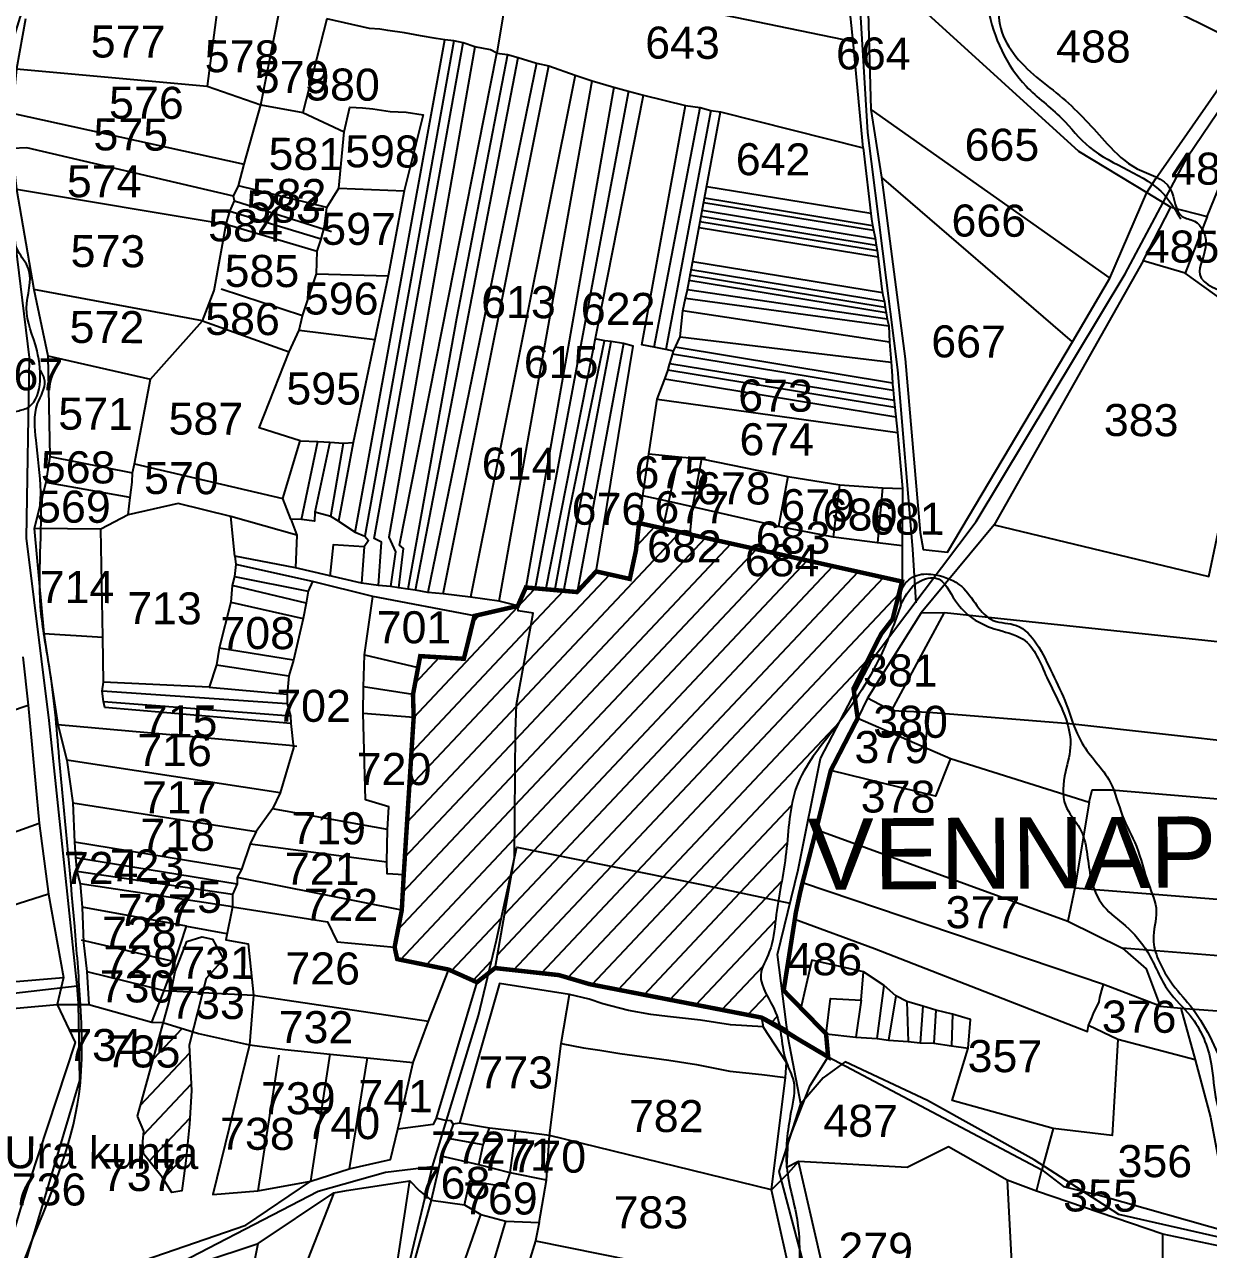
# Model space of a CAD drawing. Header units: inches. Extents: x 177544 to 239871, y 1610424 to 1630335.
# Drawn here: x 185472 to 186137, y 1621564 to 1622252 of the extents above; entities that cross this region are included whole.
import ezdxf
from ezdxf.enums import TextEntityAlignment as Align

# ---------------------------------------------------------------- set-up
doc = ezdxf.new("R2010")
doc.units = ezdxf.units.IN
doc.header["$MEASUREMENT"] = 0
for name, color, linetype in [('PLOT', 7, 'Continuous'), ('PLOT NO', 7, 'Continuous'), ('ROAD', 1, 'Continuous'), ('STREAM', 4, 'Continuous')]:
    doc.layers.add(name, color=color, linetype=linetype)
doc.styles.get("Standard").update_dxf_attribs({"font": 'arial.ttf'})
pattern_1 = [(46.70213, (182315.279, 1621907.716), (-9.143872, 8.616108), [])]

msp = doc.modelspace()

# ---------------------------------------------------------------- hatches: boundary and pattern name
at = {"layer": 'PLOT'}
h = msp.add_hatch(dxfattribs=at)
h.set_pattern_fill('ANSI31', color=30, scale=100.509967, angle=1.70213)
h.set_pattern_definition(pattern_1)
edge = h.paths.add_edge_path()
edge.add_line((185852.38, 1621768.66), (185895.59, 1621759.53))
edge.add_spline(control_points=[(185895.59, 1621759.53), (185897.08, 1621768.53), (185901.28, 1621789.7), (185901.82, 1621825.84), (185920.13, 1621847.04), (185929.07, 1621858.8), (185929.9, 1621859.9)], knot_values=[14.844648, 14.844648, 14.844648, 14.844648, 20.313906, 27.738828, 35.587986, 36.399059, 36.399059, 36.399059, 36.399059], degree=3, periodic=0)
edge.add_line((185929.9, 1621859.9), (185938.21, 1621875.79))
edge.add_line((185938.21, 1621875.79), (185937.8, 1621878.73))
edge.add_line((185937.8, 1621878.73), (185945.14, 1621894.13))
edge.add_line((185945.14, 1621894.13), (185953.29, 1621909.29))
edge.add_line((185953.29, 1621909.29), (185959.77, 1621917.68))
edge.add_line((185959.77, 1621917.68), (185965.06, 1621938.8))
edge.add_line((185965.06, 1621938.8), (185817.32, 1621971.62))
edge.add_line((185817.32, 1621971.62), (185815.56, 1621956.22))
edge.add_line((185815.56, 1621956.22), (185812.11, 1621940.26))
edge.add_line((185812.11, 1621940.26), (185793.21, 1621944.47))
edge.add_line((185793.21, 1621944.47), (185782.47, 1621932.9))
edge.add_line((185782.47, 1621932.9), (185775.11, 1621933.53))
edge.add_line((185775.11, 1621933.53), (185769.83, 1621933.38))
edge.add_line((185769.83, 1621933.38), (185764.86, 1621934.08))
edge.add_line((185764.86, 1621934.08), (185758.7, 1621934.41))
edge.add_line((185758.7, 1621934.41), (185753.72, 1621935.46))
edge.add_line((185753.72, 1621935.46), (185749.16, 1621925.08))
edge.add_line((185749.16, 1621925.08), (185749.4, 1621922.3))
edge.add_line((185749.4, 1621922.3), (185757.83, 1621921.07))
edge.add_line((185757.83, 1621921.07), (185748.5, 1621869.76))
edge.add_line((185748.5, 1621869.76), (185747.96, 1621854.62))
edge.add_line((185747.96, 1621854.62), (185747.27, 1621783.71))
edge.add_line((185747.27, 1621783.71), (185746.77, 1621780.88))
edge.add_line((185746.77, 1621780.88), (185748.68, 1621789.52))
edge.add_line((185748.68, 1621789.52), (185852.38, 1621768.66))
h.paths.add_polyline_path([(185883.65, 1621942.56), (185912.19, 1621943.41), (185911.74, 1621958.8), (185883.19, 1621957.95)], flags=24)
h = msp.add_hatch(dxfattribs=at)
h.set_pattern_fill('ANSI31', color=30, scale=100.509967, angle=1.70213)
h.set_pattern_definition(pattern_1)
h.paths.add_polyline_path([(185746.77, 1621780.88), (185747.27, 1621783.71), (185747.96, 1621854.62), (185748.5, 1621869.76), (185757.83, 1621921.07), (185749.4, 1621922.3), (185749.16, 1621925.08), (185724.84, 1621919.5), (185718.88, 1621895.42), (185694.36, 1621896.91), (185693.16, 1621890.49), (185690.3, 1621875.33), (185690.68, 1621862.56), (185685.1, 1621774.13), (185684, 1621754.26), (185679.97, 1621733.45), (185681.44, 1621726.74), (185710.35, 1621720.84), (185726.23, 1621713.72), (185732.78, 1621718.86), (185737.16, 1621737.31)])
h = msp.add_hatch(dxfattribs=at)
h.set_pattern_fill('ANSI31', color=30, scale=100.509967, angle=1.70213)
h.set_pattern_definition(pattern_1)
edge = h.paths.add_edge_path()
edge.add_spline(control_points=[(185896.28, 1621689.1), (185895.77, 1621691.7), (185893.12, 1621701.66), (185881.63, 1621715.03), (185892.48, 1621732.25), (185893.56, 1621746.56), (185895.03, 1621756.17), (185895.59, 1621759.53)], knot_values=[36.399059, 36.399059, 36.399059, 36.399059, 37.975036, 42.469141, 45.204194, 48.99003, 51.036423, 51.036423, 51.036423, 51.036423], degree=3, periodic=0)
edge.add_line((185895.59, 1621759.53), (185852.38, 1621768.66))
edge.add_line((185852.38, 1621768.66), (185748.68, 1621789.52))
edge.add_line((185748.68, 1621789.52), (185746.77, 1621780.88))
edge.add_line((185746.77, 1621780.88), (185736.4, 1621721.7))
edge.add_line((185736.4, 1621721.7), (185772.3, 1621717.74))
edge.add_line((185772.3, 1621717.74), (185789.5, 1621712.66))
edge.add_line((185789.5, 1621712.66), (185886.16, 1621693.88))
edge.add_line((185886.16, 1621693.88), (185896.26, 1621689.21))
at = {"layer": 'STREAM'}
h = msp.add_hatch(dxfattribs=at)
h.set_pattern_fill('ANSI31', color=256, scale=100.509967, angle=1.70213)
h.set_pattern_definition(pattern_1)
h.paths.add_polyline_path([(185538.42, 1621624.37), (185538.88, 1621617.35), (185549.4, 1621604.2), (185554.72, 1621595.59), (185560.5, 1621596.5), (185562.72, 1621613.36), (185564.7, 1621634.04), (185565.87, 1621652.97), (185564.49, 1621678.42), (185566.44, 1621686.05), (185550.12, 1621691.06), (185535.5, 1621638.47), (185539.12, 1621630.07)])
h.paths.add_polyline_path([(185522.44, 1621597.26), (185550.99, 1621598.11), (185550.53, 1621613.51), (185521.98, 1621612.66)], flags=9)
h.paths.add_polyline_path([(185524.62, 1621666.69), (185553.17, 1621667.54), (185552.71, 1621682.94), (185524.16, 1621682.09)], flags=9)

# ---------------------------------------------------------------- linework, layer by layer
at = {"layer": 'PLOT'}
for points in [[(185943.25, 1622182.47), (185937.7, 1622242.08), (185936.24, 1622254.69), (185930.1, 1622309.97), (185926.41, 1622337.89), (185900.75, 1622340.12), (185927.47, 1622544.13), (185922.92, 1622555.89), (185929.55, 1622598.81), (185937.99, 1622637.87), (185946.65, 1622678.66), (185956.3, 1622723.03), (185905.86, 1622740.54), (185891.16, 1622743.41), (185822.98, 1622761.94), (185830.53, 1622800.26), (185843.24, 1622841.29), (185852.99, 1622935.66), (185859.06, 1622986.77), (185869.61, 1623054.3), (185889.17, 1623124.93), (185905.67, 1623187.1)], [(185945.45, 1622279.28), (185947.57, 1622203.98), (185953.48, 1622165.9), (185966.74, 1622063.97), (185975.23, 1621966.41), (185976.88, 1621956.78), (185990.61, 1621955.28), (186060.79, 1622073.35), (186081.78, 1622109.15), (186102.61, 1622157.33), (186107.75, 1622165.17), (186159.12, 1622239.16), (186197.43, 1622328.09), (186254.34, 1622509.63), (186324.26, 1622750.44), (186333.17, 1622769.2), (186342.71, 1622792.36), (186353.05, 1622816.08), (186380.73, 1622881.83), (186413.18, 1622950.44), (186516.88, 1623013.26), (186581.71, 1623072.95), (186635.59, 1623129.89)], [(185977.36, 1622259.58), (186064.16, 1622180.6), (186102.61, 1622157.33), (186116.01, 1622149.01), (186136.6, 1622143.85), (186174.1, 1622236.09), (186199.85, 1622303.9), (186221.52, 1622367.72), (186257.74, 1622465.74), (186285.67, 1622572.8), (186312.18, 1622668.05), (186357.3, 1622787.6), (186394.33, 1622880.49), (186419.23, 1622942.39)], [(186001.88, 1622317.24), (186159.12, 1622239.16)], [(185574.8, 1622311.67), (185745.03, 1622281.98), (185937.7, 1622242.08)], [(185745.03, 1622281.98), (185737.47, 1622235.6), (185733.8, 1622237.41), (185725.02, 1622239.06), (185718.42, 1622241.32), (185713.18, 1622242.5), (185708.23, 1622243.02), (185703.41, 1622243.81), (185694.43, 1622245.27), (185685.45, 1622247), (185676.21, 1622248.33), (185671.65, 1622248.99), (185665.9, 1622249.49), (185641.87, 1622254.9)], [(185530.24, 1621976.18), (185531.31, 1621986.02), (185532.55, 1621994.7), (185532.73, 1621999.86), (185533.91, 1622004.88), (185542.81, 1622052.55), (185572.11, 1622085.16), (185578.58, 1622102.3), (185585.31, 1622139.5), (185587.42, 1622146.71), (185590.07, 1622152.6), (185589.49, 1622155.25), (185592.32, 1622160.98), (185595.44, 1622173.2), (185604.8, 1622206.48), (185615.75, 1622261.45)], [(185581.08, 1622265.89), (185574.67, 1622217.04)], [(185472.66, 1622254.76), (185467.61, 1622226.68), (185465.03, 1622201.84), (185464.95, 1622182.07), (185467.45, 1622159.12), (185477.27, 1622102.91), (185485.21, 1622065.5), (185486.24, 1622008.94), (185484.01, 1621994.42), (185477.39, 1621968.63)], [(185641.87, 1622254.9), (185628.49, 1622202.19)], [(185657.79, 1621966.61), (185708.23, 1622243.02)], [(185713.18, 1622242.5), (185663.21, 1621964.36)], [(185670.87, 1621936.53), (185672.55, 1621960.99), (185668.52, 1621963.02), (185718.42, 1622241.32)], [(185725.02, 1622239.06), (185676.74, 1621963.77), (185680.44, 1621955.41), (185677.6, 1621936.09)], [(185682.4, 1621935.2), (185684.88, 1621957.39), (185684.88, 1621957.39), (185682.72, 1621959.24), (185737.47, 1622235.6)], [(185743.42, 1622234.83), (185714.77, 1622086.63), (185687.39, 1621934.57)], [(185691.64, 1621933.91), (185749.33, 1622233.08)], [(185737.47, 1622235.6), (185743.42, 1622234.83), (185749.33, 1622233.08), (185759.72, 1622230.04), (185766.57, 1622228.46), (185781.38, 1622223.3), (185790.89, 1622220.05), (185803.05, 1622216.4), (185811.41, 1622214.22), (185819.76, 1622211.96), (185843.38, 1622206.22), (185851.62, 1622204.96), (185857.7, 1622203.3), (185863.16, 1622202.54), (185943.25, 1622182.47), (185947.88, 1622142.24), (185948.4, 1622138.9), (185949.18, 1622135.31), (185950.04, 1622131.8), (185950.58, 1622127.7), (185951.18, 1622124.78), (185951.51, 1622121.85), (185953.76, 1622103.05), (185954.37, 1622099.63), (185955.15, 1622095.87), (185955.67, 1622092.69), (185956.17, 1622089.68), (185956.7, 1622086.09), (185957.57, 1622082.5), (185958.01, 1622073.31), (185959.02, 1622062), (185959.5, 1622054.37), (185959.64, 1622049.67), (185960.15, 1622046.41), (185960.45, 1622042.01), (185960.95, 1622036.63), (185962.55, 1622022.54), (185965.33, 1621991.03), (185965.2, 1621958.9), (185965.06, 1621938.8), (185959.77, 1621917.68), (185953.29, 1621909.29), (185945.14, 1621894.13), (185937.8, 1621878.73), (185940.16, 1621862.02), (185992.33, 1621839.39), (186070.15, 1621814.92), (186071.83, 1621821.83), (186082.85, 1621821.88), (186354.55, 1621798.69)], [(185467.61, 1622226.68), (185574.67, 1622217.04), (185604.8, 1622206.48), (185628.49, 1622202.19), (185651.59, 1622191.41), (185654.85, 1622205.29), (185661.95, 1622204.77), (185667.69, 1622204.32), (185677.43, 1622202.73), (185686.5, 1622202.48), (185696.03, 1622200.89), (185685.27, 1622158.21), (185676.43, 1622110.49), (185668.91, 1622074.82), (185656.73, 1622016.81), (185648.39, 1621972.72), (185657.79, 1621966.61), (185663.21, 1621964.36), (185665.38, 1621961.81), (185662.87, 1621958.28), (185661.41, 1621937.86)], [(185759.72, 1622230.04), (185698.62, 1621932.62)], [(185707.19, 1621931.89), (185766.57, 1622228.46)], [(185781.38, 1622223.3), (185722.7, 1621930.05)], [(185738.72, 1621927.73), (185790.89, 1622220.05)], [(185803.05, 1622216.4), (185753.72, 1621935.46), (185749.16, 1621925.08)], [(185811.41, 1622214.22), (185758.7, 1621934.41)], [(185764.86, 1621934.08), (185819.76, 1622211.96)], [(185836.64, 1622068.28), (185832.4, 1622069.21), (185825.82, 1622070.51), (185818.82, 1622071.8), (185843.38, 1622206.22)], [(185825.82, 1622070.51), (185851.62, 1622204.96)], [(185465.03, 1622201.84), (185595.44, 1622173.2)], [(185753.72, 1621935.46), (185758.7, 1621934.41), (185764.86, 1621934.08), (185769.83, 1621933.38), (185775.11, 1621933.53), (185782.47, 1621932.9), (185793.21, 1621944.47), (185812.11, 1621940.26), (185815.56, 1621956.22), (185817.32, 1621971.62), (185819.42, 1621987.03), (185822.83, 1622010.57), (185827.55, 1622041.24), (185831.98, 1622052.96), (185833.39, 1622057.1), (185834.48, 1622060.71), (185835.72, 1622064.84), (185836.64, 1622068.28), (185840.5, 1622076.24), (185841.96, 1622090.86), (185843.45, 1622097.89), (185844.5, 1622102.7), (185863.16, 1622202.54)], [(185857.7, 1622203.3), (185832.4, 1622069.21)], [(185947.57, 1622203.98), (186081.78, 1622109.15)], [(185533.91, 1622004.88), (185617.13, 1621985.38), (185626.88, 1622017.79), (185603.9, 1622025.13), (185620.71, 1622067.78), (185626.37, 1622079.99), (185628.14, 1622088.07), (185636.14, 1622111.72), (185636.5, 1622124.38), (185638.67, 1622131.01), (185640.56, 1622138.16), (185641.81, 1622148.97), (185648.59, 1622159.67), (185651.59, 1622191.41)], [(185589.49, 1622155.25), (185473.37, 1622182.48), (185464.95, 1622182.07)], [(186060.79, 1622073.35), (185953.48, 1622165.9)], [(185467.45, 1622159.12), (185585.31, 1622139.5)], [(185641.81, 1622148.97), (185592.32, 1622160.98)], [(185648.59, 1622159.67), (185685.27, 1622158.21)], [(185947.52, 1622145.43), (185855.32, 1622160.58)], [(185590.07, 1622152.6), (185644.58, 1622135.39)], [(185949.05, 1622135.91), (185853.64, 1622151.59)], [(185948.47, 1622138.61), (185854.11, 1622154.11)], [(185638.67, 1622131.01), (185587.42, 1622146.71)], [(185950.61, 1622127.6), (185852.18, 1622143.77)], [(185950.13, 1622131.15), (185852.81, 1622147.14)], [(186136.6, 1622143.85), (186124.16, 1622112.08), (186100.54, 1622118.95), (186116.01, 1622149.01)], [(185585.31, 1622139.5), (185636.5, 1622124.38)], [(185951.62, 1622120.96), (185851.01, 1622137.5)], [(185951.2, 1622124.54), (185851.55, 1622140.91)], [(185954.14, 1622100.91), (185847.45, 1622118.45)], [(186100.54, 1622118.95), (186016.88, 1621970.73), (186137.42, 1621941.7), (186166.9, 1622081.31), (186124.16, 1622112.08)], [(185636.14, 1622111.72), (185676.43, 1622110.49)], [(185956.17, 1622089.68), (185845.36, 1622107.89)], [(185955.66, 1622092.75), (185845.45, 1622110.87)], [(185955.12, 1622096), (185846.41, 1622113.86)], [(185572.11, 1622085.16), (185477.27, 1622102.91)], [(185628.14, 1622088.07), (185582.47, 1622103.08)], [(185956.7, 1622086.09), (185844.5, 1622102.7)], [(185843.45, 1622097.89), (185957.57, 1622082.5)], [(185958.01, 1622073.31), (185841.96, 1622090.86)], [(185572.11, 1622085.16), (185620.71, 1622067.78)], [(185626.37, 1622079.99), (185668.91, 1622074.82)], [(185797.63, 1622073.81), (185778.15, 1621979.52), (185769.83, 1621933.38)], [(185775.11, 1621933.53), (185801.72, 1622073.61)], [(185793.21, 1621944.47), (185813.96, 1622071.07), (185808.53, 1622072.53), (185801.72, 1622073.61), (185798.16, 1622074.04), (185792.53, 1622075.17)], [(185840.5, 1622076.24), (185959.02, 1622062)], [(185808.53, 1622072.53), (185782.47, 1621932.9)], [(185959.62, 1622050.3), (185837.64, 1622070.35)], [(185485.21, 1622065.5), (185542.81, 1622052.55)], [(185960.6, 1622040.42), (185834.6, 1622061.13)], [(185960.17, 1622046.15), (185836.17, 1622066.53)], [(185960.96, 1622036.51), (185833.5, 1622057.46)], [(185961.57, 1622031.21), (185831.81, 1622052.53)], [(185827.55, 1622041.24), (185962.55, 1622022.54)], [(185626.88, 1622017.79), (185636.79, 1622017.42), (185643.63, 1622017.09), (185651.27, 1622016.53), (185656.73, 1622016.81)], [(185627.67, 1621973.6), (185636.79, 1622017.42)], [(185643.63, 1622017.09), (185635.12, 1621977.77)], [(185644.09, 1621975.24), (185651.27, 1622016.53)], [(185486.24, 1622008.94), (185532.73, 1621999.86)], [(185822.83, 1622010.57), (185839.41, 1622008.91), (185852.42, 1622007.7), (185900.88, 1621997.78), (185930.17, 1621993.14), (185954.03, 1621991.36), (185965.33, 1621991.03)], [(185830.82, 1621969.01), (185839.41, 1622008.91)], [(185852.42, 1622007.7), (185847.36, 1621980.7), (185845.84, 1621965.91)], [(185900.88, 1621997.78), (185895.68, 1621969.7)], [(185531.31, 1621986.02), (185484.01, 1621994.42)], [(185926.6, 1621963.69), (185930.17, 1621993.14)], [(185954.03, 1621991.36), (185951.23, 1621960.52)], [(185648.39, 1621972.72), (185644.09, 1621975.24), (185635.12, 1621977.77), (185634.94, 1621972.66), (185627.67, 1621973.6), (185621.74, 1621973.75), (185617.13, 1621985.38)], [(185965.2, 1621958.9), (185951.23, 1621960.52), (185926.6, 1621963.69), (185895.68, 1621969.7), (185847.36, 1621980.7), (185835.73, 1621983.37), (185819.42, 1621987.03)], [(185886.16, 1621693.88), (185789.5, 1621712.66), (185772.3, 1621717.74), (185736.4, 1621721.7), (185747.27, 1621783.71), (185747.96, 1621854.62), (185748.5, 1621869.76), (185757.83, 1621921.07), (185749.4, 1621922.3), (185749.16, 1621925.08), (185738.72, 1621927.73), (185722.7, 1621930.05), (185707.19, 1621931.89), (185698.62, 1621932.62), (185691.64, 1621933.91), (185687.39, 1621934.57), (185682.4, 1621935.2), (185677.6, 1621936.09), (185670.87, 1621936.53), (185661.41, 1621937.86), (185624.19, 1621946.56), (185590.14, 1621952.97), (185588.03, 1621975.4), (185558.34, 1621982.59), (185530.24, 1621976.18), (185514.88, 1621968.3), (185477.39, 1621968.63), (185482.88, 1621909.57), (185490.84, 1621858.5), (185495.89, 1621838.48), (185499.19, 1621814.44), (185500.16, 1621792.46), (185500.62, 1621783.77), (185501.37, 1621775.92), (185503.24, 1621769.1), (185504.46, 1621755.87), (185505.25, 1621736.06), (185506.98, 1621719.74), (185508.11, 1621701.32)], [(185624.97, 1621964.8), (185588.03, 1621975.4)], [(185621.74, 1621973.75), (185624.97, 1621964.8), (185624.19, 1621946.56)], [(185817.32, 1621971.62), (185830.82, 1621969.01), (185845.84, 1621965.91), (185965.06, 1621938.8)], [(186016.88, 1621970.73), (185975.81, 1621921.27), (185945.58, 1621873.26), (185940.16, 1621862.02)], [(185621.6, 1621859.11), (185517.14, 1621868.06), (185516.34, 1621871.51), (185515.65, 1621877.22), (185516.37, 1621882.28), (185515.97, 1621907.47), (185514.88, 1621968.3)], [(185662.87, 1621958.28), (185645.42, 1621959.5), (185643.65, 1621941.64)], [(185590.14, 1621952.97), (185590.76, 1621948.46), (185589.92, 1621941.66), (185588.68, 1621936.58), (185587.91, 1621927.18), (185581.37, 1621901.44), (185579.92, 1621892.01), (185575.76, 1621879.55), (185516.37, 1621882.28)], [(185633.8, 1621938.84), (185590.76, 1621948.46)], [(185411.14, 1621694.21), (185490.37, 1621701.21), (185508.11, 1621701.32), (185526.86, 1621695.96), (185543.48, 1621691.39), (185549.82, 1621691.16), (185569.86, 1621685), (185598.36, 1621678.67), (185618.3, 1621675.88), (185643.73, 1621673.26), (185664.49, 1621671.34), (185690.35, 1621668.73), (185698.96, 1621691.79), (185710.35, 1621720.84), (185681.44, 1621726.74), (185679.97, 1621733.45), (185684, 1621754.26), (185685.1, 1621774.13), (185675.79, 1621774.7), (185675.59, 1621781.45), (185675.89, 1621799.62), (185676.78, 1621812.31), (185663.57, 1621816.14), (185662.21, 1621864.82), (185662.56, 1621879.64), (185663.08, 1621897.65), (185667.67, 1621930.33), (185633.8, 1621938.84), (185631.31, 1621933.48), (185630.19, 1621926.57), (185628.59, 1621918.05), (185623.2, 1621894.61), (185620.55, 1621885.8), (185619.53, 1621875.46), (185619.69, 1621870.17), (185621.48, 1621863.34), (185621.6, 1621859.11), (185623.07, 1621845.4), (185615.62, 1621820.05), (185611.38, 1621811.19), (185602.23, 1621798.48), (185598.73, 1621791.5), (185593.86, 1621777.07), (185591.6, 1621772.63), (185591.45, 1621768.92), (185588.97, 1621763.03), (185588.91, 1621756.14), (185585.23, 1621737.52), (185597.74, 1621735.24), (185600.72, 1621706.49), (185598.36, 1621678.67), (185577.83, 1621594.55), (185603.18, 1621596.62), (185632.94, 1621602.01), (185654.44, 1621608.99), (185677.58, 1621614.18), (185681.84, 1621631.24), (185690.35, 1621668.73)], [(185630.19, 1621926.57), (185588.68, 1621936.58)], [(185589.92, 1621941.66), (185631.31, 1621933.48)], [(185663.08, 1621897.65), (185693.16, 1621890.49), (185694.36, 1621896.91), (185718.88, 1621895.42), (185724.84, 1621919.5), (185667.67, 1621930.33)], [(185587.91, 1621927.18), (185628.59, 1621918.05)], [(185959.08, 1621866.23), (185988.99, 1621921.33)], [(185975.81, 1621921.27), (185988.99, 1621921.33), (186316.74, 1621886.6), (186376.02, 1621876.49)], [(185482.88, 1621909.57), (185515.97, 1621907.47)], [(185623.2, 1621894.61), (185581.37, 1621901.44)], [(185471.09, 1621896.42), (185474, 1621869.45), (185480.19, 1621803.04), (185485.59, 1621763.21), (185493.84, 1621716.35)], [(185579.92, 1621892.01), (185620.55, 1621885.8)], [(185693.16, 1621890.49), (185690.3, 1621875.33), (185690.68, 1621862.56), (185685.1, 1621774.13)], [(185619.69, 1621870.17), (185515.65, 1621877.22)], [(185575.76, 1621879.55), (185619.53, 1621875.46)], [(185690.3, 1621875.33), (185662.56, 1621879.64)], [(185238.81, 1621789.6), (185474, 1621869.45)], [(185516.34, 1621871.51), (185621.48, 1621863.34)], [(185980.2, 1621865.3), (185959.08, 1621866.23), (185945.58, 1621873.26)], [(185662.21, 1621864.82), (185690.68, 1621862.56)], [(185940.16, 1621862.02), (185925.01, 1621832.68), (185916.87, 1621799.51), (185909.14, 1621769.57), (185908.02, 1621766.29), (185907.71, 1621763.6), (185907, 1621760.61), (185905.99, 1621757.9), (185905.65, 1621756.01), (185905.36, 1621752.63), (185904.86, 1621749.24), (185898.56, 1621709.14), (185908.01, 1621698.51), (185922.38, 1621684.74), (185939.17, 1621682.96), (185951.12, 1621682.05), (185957.49, 1621681.22), (185968.42, 1621680.53), (185975.3, 1621679.72), (185982.91, 1621679.44), (185992.85, 1621677.96), (186002.28, 1621676.72), (186003.58, 1621692.73), (185993.34, 1621695.73), (185984.14, 1621697.99), (185976.71, 1621700.3), (185967.76, 1621702.83), (185961.57, 1621706.19), (185955.06, 1621711.83), (185943.41, 1621719.6), (185914.3, 1621726.08), (185908.01, 1621698.51)], [(186361.63, 1621825.13), (186059.43, 1621858.8), (185980.2, 1621865.3), (185977.93, 1621845.71)], [(185490.84, 1621858.5), (185620.89, 1621846.89), (185625.08, 1621846.32)], [(185615.62, 1621820.05), (185495.89, 1621838.48)], [(185992.33, 1621839.39), (185983.94, 1621818.22), (185925.01, 1621832.68)], [(185499.19, 1621814.44), (185602.23, 1621798.48)], [(186070.15, 1621814.92), (186062.12, 1621766.71), (186058.31, 1621748.11)], [(185675.89, 1621799.62), (185611.38, 1621811.19)], [(185235.84, 1621715.36), (185480.19, 1621803.04)], [(185916.87, 1621799.51), (186058.31, 1621748.11), (186088.99, 1621732.89), (186102.16, 1621721.28), (186110.05, 1621700.35), (186121.68, 1621699.25), (186129.79, 1621670.12), (186138.43, 1621638), (186150.48, 1621572.96)], [(185593.86, 1621777.07), (185500.16, 1621792.46)], [(185598.73, 1621791.5), (185675.59, 1621781.45)], [(185500.62, 1621783.77), (185591.45, 1621768.92)], [(185588.97, 1621763.03), (185501.37, 1621775.92)], [(185684, 1621754.26), (185591.6, 1621772.63)], [(185588.91, 1621756.14), (185503.24, 1621769.1)], [(185904.86, 1621749.24), (185949.62, 1621732.71), (186069.23, 1621686.06), (186069.89, 1621689.37), (186071.75, 1621693.79), (186072.85, 1621696.8), (186074.36, 1621699.63), (186075.85, 1621702.65), (186076.27, 1621705.24), (186077.34, 1621709.35), (186078.34, 1621712.55), (185909.14, 1621769.57)], [(186062.12, 1621766.71), (186342.55, 1621744.43)], [(185485.59, 1621763.21), (185235.06, 1621683.67)], [(185563.13, 1621745.3), (185504.46, 1621755.87)], [(185588.91, 1621756.14), (185642.23, 1621747.59), (185647.74, 1621736.48), (185679.97, 1621733.45)], [(185543.48, 1621691.39), (185550.42, 1621709.15), (185556.56, 1621725.27), (185563.13, 1621745.3), (185585.6, 1621741.2)], [(185556.56, 1621725.27), (185503.97, 1621737.39)], [(186337.13, 1621713.05), (186088.99, 1621732.89)], [(184389.91, 1621330.99), (184482.36, 1621335.91), (184486.32, 1621424.79), (184493.84, 1621432.49), (184537.83, 1621445.82), (184675.72, 1621456.86), (184789.2, 1621475.51), (184877.41, 1621493.9), (184984.8, 1621528.42), (185028.99, 1621543.63), (185076.54, 1621562.94), (185235.35, 1621630.05), (185408.92, 1621709.21), (185493.84, 1621716.35), (185490.37, 1621701.21), (185500.53, 1621679.94), (185469.63, 1621586.16), (185451.14, 1621524.43), (185473.27, 1621526.69), (185488.11, 1621539.96), (185596.35, 1621577.37), (185632.94, 1621602.01)], [(185506.98, 1621719.74), (185550.42, 1621709.15), (185600.72, 1621706.49), (185698.96, 1621691.79)], [(185710.35, 1621720.84), (185726.23, 1621713.72), (185703.36, 1621637.3)], [(185922.38, 1621684.74), (185924.83, 1621704.59), (185942.11, 1621703.58), (185943.41, 1621719.6)], [(185468.55, 1621151.27), (185502.4, 1621304.34), (185537.49, 1621415.57), (185562.9, 1621515.89), (185534.95, 1621535.28), (185539.35, 1621545.9), (185603.22, 1621566.94), (185645.91, 1621595.52), (185653.02, 1621596.8), (185688.45, 1621602.11), (185693.94, 1621596.65), (185700.52, 1621591.34), (185719.15, 1621588.7), (185728.44, 1621583.35), (185742.54, 1621579.51), (185761.12, 1621578.85), (185765.28, 1621602.53), (185767, 1621627.67), (185773.52, 1621679.33), (185778.17, 1621706.83), (185738.9, 1621712.96), (185716.39, 1621634.64)], [(185951.12, 1621682.05), (185955.06, 1621711.83)], [(186110.05, 1621700.35), (186078.34, 1621712.55)], [(185711.21, 1621426.25), (185940.68, 1621381.75), (185927.97, 1621428.15), (185917.14, 1621477.8), (185904.72, 1621539.09), (185891.71, 1621597.08), (185899.65, 1621660.18), (185900.14, 1621668.66), (185886.98, 1621688.7), (185868.71, 1621689.88), (185851.89, 1621692.51), (185833.3, 1621694.58), (185823.85, 1621695.68), (185811.29, 1621697.78), (185796.93, 1621701.68), (185789.29, 1621704.23), (185778.17, 1621706.83)], [(185942.11, 1621703.58), (185939.17, 1621682.96)], [(185961.57, 1621706.19), (185957.49, 1621681.22)], [(185967.76, 1621702.83), (185968.42, 1621680.53)], [(185976.71, 1621700.3), (185975.3, 1621679.72)], [(185984.14, 1621697.99), (185982.91, 1621679.44)], [(185993.34, 1621695.73), (185992.85, 1621677.96)], [(186121.68, 1621699.25), (186332.7, 1621683.81)], [(185906.94, 1621613.08), (185900.32, 1621609.73), (185901.02, 1621624.38), (185913.5, 1621655.65), (185923.57, 1621671.77), (185895.71, 1621689.46), (185886.16, 1621693.88), (185886.98, 1621688.7)], [(186129.79, 1621670.12), (186086.38, 1621681.61), (186069.89, 1621689.37)], [(186086.38, 1621681.61), (186083.22, 1621627.74), (186049.98, 1621631.51), (185993.21, 1621647.4), (186002.28, 1621676.72)], [(185773.52, 1621679.33), (185786.09, 1621676.83), (185795.24, 1621675.56), (185806.56, 1621673.74), (185834, 1621669.93), (185849.5, 1621667.61), (185868.3, 1621663.7), (185886.26, 1621661.92), (185899.65, 1621660.18)], [(185614.84, 1621672.78), (185603.18, 1621596.62)], [(185632.94, 1621602.01), (185643.73, 1621673.26)], [(185664.49, 1621671.34), (185654.44, 1621608.99)], [(185923.57, 1621671.77), (186043.54, 1621608.34)], [(186154.36, 1621563.32), (186111.66, 1621572.18), (186040.64, 1621596.44), (186024.09, 1621602.6), (185991.24, 1621621.31), (185967.98, 1621609.76), (185906.94, 1621613.08), (185901.03, 1621606.51), (185891.71, 1621597.08), (185767, 1621627.67), (185748.08, 1621630.06), (185733.34, 1621631.8), (185716.39, 1621634.64), (185712.92, 1621633.95), (185711.69, 1621635.95), (185708.49, 1621636), (185703.36, 1621637.3), (185701.58, 1621633.76), (185681.84, 1621631.24)], [(185712.92, 1621633.95), (185710.14, 1621625.92), (185706.19, 1621615.97), (185704.21, 1621607.42), (185700.52, 1621591.34)], [(185719.15, 1621588.7), (185722.25, 1621602.15), (185742.36, 1621598.95), (185744.93, 1621606.62), (185748.08, 1621630.06)], [(185727.24, 1621611.24), (185729.81, 1621622.37), (185733.34, 1621631.8)], [(186049.98, 1621631.51), (186043.54, 1621608.34)], [(185729.81, 1621622.37), (185710.14, 1621625.92)], [(185765.28, 1621602.53), (185744.93, 1621606.62), (185727.24, 1621611.24), (185706.19, 1621615.97)], [(186096.28, 1620863.42), (186034.15, 1621042.16), (186001.95, 1621160.15), (185964.12, 1621283.89), (185952.4, 1621414.94), (185906.94, 1621613.08)], [(186040.64, 1621596.44), (186043.54, 1621608.34), (186055.72, 1621598.93), (186076.58, 1621593.94), (186150.48, 1621572.96), (186159.09, 1621573.02), (186263.37, 1621571.67), (186305.43, 1621572.43), (186335.04, 1621571.3), (186354.43, 1621570.18), (186371.38, 1621567.89), (186394.42, 1621563.93), (186434.91, 1621556.47), (186480.58, 1621537.21), (186556.49, 1621501.33)], [(185570.3, 1621298.3), (185615.63, 1621450.17), (185648.46, 1621447.51), (185676.54, 1621523.51), (185688.45, 1621602.11)], [(186024.09, 1621602.6), (186033.86, 1621417.3), (186035.34, 1621406.49)], [(185645.91, 1621595.52), (185606.97, 1621496.6), (185590.01, 1621500.07), (185562.9, 1621515.89)], [(185700.52, 1621591.34), (185682.24, 1621525.15), (185703.26, 1621511.2)], [(185623.44, 1620730.16), (185617.25, 1620772.57), (185612.06, 1620889.28), (185611.95, 1620917.83), (185610.43, 1621002.37), (185612.71, 1621067.08), (185613.67, 1621075.97), (185613.32, 1621104.27), (185619.61, 1621133.01), (185639.23, 1621235.9), (185648.28, 1621279.62), (185680.21, 1621383.13), (185686.86, 1621432.81), (185703.26, 1621511.2), (185728.44, 1621583.35)], [(185761.12, 1621578.85), (185759.21, 1621568.49), (185741.68, 1621511.84), (185725.78, 1621466.32), (185711.21, 1621426.25), (185698.05, 1621429.56), (185686.86, 1621432.81)], [(185698.05, 1621429.56), (185742.54, 1621579.51)], [(186112.21, 1621402.48), (186111.66, 1621572.18)], [(185590.01, 1621500.07), (185603.22, 1621566.94)], [(185759.21, 1621568.49), (185904.72, 1621539.09)]]:
    msp.add_lwpolyline(points, dxfattribs=at)
at = {"layer": 'PLOT', "color": 30, "const_width": 2.51}
msp.add_lwpolyline([(185900.66, 1621686.32), (185886.16, 1621693.88), (185789.5, 1621712.66), (185772.3, 1621717.74), (185736.4, 1621721.7), (185726.23, 1621713.72), (185710.35, 1621720.84), (185681.44, 1621726.74), (185679.97, 1621733.45), (185684, 1621754.26), (185685.1, 1621774.13), (185690.68, 1621862.56), (185690.3, 1621875.33), (185693.16, 1621890.49), (185694.36, 1621896.91), (185718.88, 1621895.42), (185724.84, 1621919.5), (185749.16, 1621925.08), (185753.72, 1621935.46), (185782.47, 1621932.9), (185793.21, 1621944.47), (185812.11, 1621940.26), (185815.56, 1621956.22), (185817.32, 1621971.62), (185965.06, 1621938.8), (185959.77, 1621917.68), (185953.29, 1621909.29), (185937.8, 1621878.73), (185940.16, 1621862.02), (185925.01, 1621832.68), (185916.87, 1621799.51), (185909.14, 1621769.57), (185907.71, 1621763.6), (185905.36, 1621752.63), (185904.86, 1621749.24), (185898.56, 1621709.14), (185922.38, 1621684.74), (185923.57, 1621671.77), (185886.16, 1621693.88), (185789.5, 1621712.66), (185772.3, 1621717.74)], dxfattribs=at)
at = {"layer": 'ROAD'}
for points in [[(184294.7, 1621318.46), (184442.99, 1621326.41), (184486.61, 1621330.24), (184496.14, 1621425.21), (184507.41, 1621431.41), (184649.47, 1621449.88), (184806.24, 1621474.49), (184881.47, 1621487.88), (185124.55, 1621572.69), (185366.48, 1621682.96), (185409.36, 1621701.02), (185501.58, 1621711.68), (185485.9, 1621860.69), (185473.18, 1621963.09), (185474.9, 1622064.64), (185454.19, 1622231.77), (185471.71, 1622287.22), (185542.42, 1622521.73), (185555.67, 1622562.23), (185655.8, 1622659.05), (185655.66, 1622674.5), (185601.24, 1622857.29), (185538.88, 1623034.81), (185429.71, 1623397.49)], [(185972.97, 1621926.85), (185971.22, 1621957.04), (185962.72, 1622057.78), (185945.85, 1622191.1), (185940.03, 1622286.88), (185921.61, 1622308.75), (185912.41, 1622333.43), (185910.28, 1622340.98), (185902.03, 1622355.33), (185870.97, 1622370.42), (185822.33, 1622422.53), (185811.04, 1622456.27), (185798.92, 1622518.12), (185776.21, 1622553.69), (185760.02, 1622588.37), (185749.12, 1622609.14), (185734.31, 1622615.73), (185714.8, 1622615.57), (185697.39, 1622623.95), (185686.21, 1622636.74), (185677.69, 1622652.57), (185669.17, 1622661.21), (185655.8, 1622659.05)], [(186091.45, 1620739.14), (186102.78, 1620784.84), (186092.24, 1620847.23), (186063.35, 1620932.3), (186035.52, 1621015.19), (186028.07, 1621040.98), (186008.23, 1621112.39), (185988.71, 1621185.19), (185957.42, 1621283.15), (185953.26, 1621355.73), (185924.99, 1621475.24), (185911.43, 1621549.55), (185896.03, 1621607.46), (185908.26, 1621645.41), (185901.15, 1621682.56), (185895.09, 1621729.4), (185906.7, 1621776.78), (185919.23, 1621839.49), (185948.28, 1621895.05), (186006.72, 1621972.5), (186090.44, 1622111.63), (186125.53, 1622177.38), (186167.48, 1622239.24), (186214.98, 1622359.39)], [(185607.37, 1620649.79), (185600.03, 1620760.48), (185610.59, 1620794.3), (185605.87, 1620914.67), (185606.59, 1621085.11), (185643.05, 1621298.28), (185671.9, 1621391.06), (185687.82, 1621490.55), (185693.5, 1621507.04), (185680.65, 1621524.07), (185701.35, 1621610.23), (185727.14, 1621695.15), (185737.16, 1621737.31), (185748.68, 1621789.52), (185852.38, 1621768.66), (185902.06, 1621758.17)], [(184930.16, 1620700.58), (185002.9, 1620762.97), (185121.21, 1620940.37), (185235.08, 1621080.93), (185275.89, 1621251.91), (185325.19, 1621433.32), (185344.2, 1621446.22), (185392.34, 1621448.24), (185435.2, 1621489.45), (185465.18, 1621531.1), (185503.12, 1621658.51), (185502.42, 1621701.95), (185501.58, 1621711.68)], [(186529.41, 1621655.98), (186452.63, 1621636.14), (186392.59, 1621615.51), (186341.42, 1621596.13), (186310.78, 1621567.17), (186211.4, 1621565.07), (186150.29, 1621568.83), (186086.85, 1621583.22), (186039.29, 1621613.9), (185979.34, 1621647.39), (185933.11, 1621668.97), (185920.7, 1621660.04), (185908.26, 1621645.41)], [(185451.14, 1621524.43), (185539.35, 1621545.9), (185637, 1621596.48), (185674.76, 1621607.06), (185701.35, 1621610.23)]]:
    msp.add_lwpolyline(points, dxfattribs=at)
at = {"layer": 'STREAM'}
msp.add_lwpolyline([(185535.5, 1621638.47), (185553.19, 1621702.11), (185556.72, 1621719.73), (185563.26, 1621736.71), (185571.71, 1621739.19), (185577.56, 1621737.88), (185583.82, 1621726.7), (185574.01, 1621715.79), (185564.49, 1621678.42), (185565.87, 1621652.97), (185564.7, 1621634.04), (185562.72, 1621613.36), (185560.5, 1621596.5), (185554.72, 1621595.59), (185549.4, 1621604.2), (185538.88, 1621617.35), (185538.42, 1621624.37), (185539.12, 1621630.07), (185535.5, 1621638.47)], dxfattribs=at)
for points in [[(185954.45, 1623401.04), (185956.43, 1623386.1), (185949.38, 1623364.86), (185944.02, 1623336.24), (185932.8, 1623306.63), (185924.98, 1623270.88), (185912.83, 1623228.08), (185908.88, 1623201.7), (185891.79, 1623155.5), (185883.03, 1623118.25), (185868.7, 1623076.46), (185866.38, 1623058.43), (185859.11, 1623015.34), (185852.23, 1622965.88), (185844.84, 1622926.96), (185838.03, 1622894.13), (185837.96, 1622871.07), (185827.14, 1622813.45), (185819.67, 1622777.38), (185806.01, 1622725.8), (185792.67, 1622682.53), (185768.23, 1622641.05), (185765.54, 1622609.12), (185764.89, 1622589.98), (185792.84, 1622579.28), (185834.6, 1622563.53), (185871.71, 1622550.98), (185899.92, 1622543.77), (185926.56, 1622536.07), (185940.46, 1622527.98), (185931.85, 1622491.02), (185936.76, 1622468.61), (185924.72, 1622454.9), (185926.81, 1622435.55), (185934.54, 1622410.29), (185943.89, 1622392.06), (185950.56, 1622371.93), (185973.97, 1622350.48), (185991.51, 1622323.26), (186002.76, 1622312.37), (186012.85, 1622299.62), (186019.53, 1622269.18), (186020.05, 1622251.6), (186040.68, 1622222.07), (186055.3, 1622210.37), (186080.35, 1622184.72), (186097.16, 1622170.66), (186115.71, 1622159.38), (186122.55, 1622143.8), (186129.33, 1622141.15), (186135.77, 1622128.9), (186132.35, 1622111.2), (186152.15, 1622098.74), (186169.61, 1622083.49), (186166.59, 1622062.65), (186166.64, 1622030.19), (186167.51, 1622011.1), (186195.95, 1621994.04), (186235.51, 1621990.97), (186270.3, 1621978.22), (186292.44, 1621968.87), (186322.54, 1621957.02), (186342.57, 1621936.98), (186370.99, 1621910.22), (186407.24, 1621889.02), (186438.45, 1621870.53), (186456.57, 1621853.47), (186491.64, 1621838.13), (186519.32, 1621826.21), (186541.51, 1621795.82), (186559.21, 1621772.08), (186582.36, 1621739.09), (186630.99, 1621699.42), (186673.66, 1621673.39), (186697.25, 1621656.19), (186711.54, 1621655.4), (186719.09, 1621636.21), (186719.5, 1621622.56), (186715.41, 1621606.97), (186716.11, 1621593.64), (186718.86, 1621582.8), (186718.58, 1621571.87), (186714.68, 1621559.92), (186712.19, 1621541.64), (186706.36, 1621512.95)], [(184431.11, 1621886.2), (184450.21, 1621903.33), (184483.83, 1621908.82), (184543.21, 1621908.04), (184586.79, 1621904.62), (184616.1, 1621890.85), (184647.1, 1621892.55), (184697.78, 1621908.7), (184742.84, 1621910.42), (184785.51, 1621900.57), (184824.52, 1621895.48), (184856.72, 1621888.4), (184896.74, 1621869.1), (184935.13, 1621852.1), (184956.24, 1621844.92), (184988.6, 1621859.73), (185023.48, 1621882.04), (185072.82, 1621910.63), (185115.99, 1621939.3), (185172.52, 1621962.45), (185214.91, 1621982.08), (185240.98, 1621998.47), (185250.99, 1622003.26), (185287.31, 1621996.92), (185326.87, 1622004.2), (185362.34, 1622013.26), (185394.19, 1622013.76), (185425.41, 1622018.61), (185452.06, 1622028.7), (185466.1, 1622034.14), (185472.91, 1622036.06), (185479.06, 1622068.36), (185473.2, 1622092.43), (185474.26, 1622114.49), (185468.48, 1622124.32), (185465.51, 1622145.78), (185463.2, 1622161.74), (185457.2, 1622182.34), (185459.54, 1622202.48), (185459.11, 1622229.4), (185469.99, 1622267.73), (185478.67, 1622301.29), (185494.36, 1622346.88), (185507.72, 1622393.18), (185530.79, 1622408.93), (185550.04, 1622425.43), (185566.49, 1622442.16), (185578.44, 1622477.19), (185590.2, 1622494.08), (185641.12, 1622565.71), (185651.66, 1622594.27), (185676.21, 1622600.3), (185714.39, 1622596.72), (185736.92, 1622598.18), (185748.96, 1622629.13), (185768.09, 1622687.68), (185789.08, 1622740.87), (185810.7, 1622813.42), (185818.08, 1622835.8), (185821.54, 1622851.06), (185810.99, 1622855.85), (185798.37, 1622858.02), (185786.45, 1622856.3), (185776.67, 1622855.03), (185761.52, 1622856.14), (185742.81, 1622845.19), (185734.12, 1622827.09), (185719.25, 1622819.19), (185692.08, 1622815.44), (185673.69, 1622813.33), (185670.74, 1622783.93), (185657.48, 1622767.65), (185618.29, 1622765.51), (185587.84, 1622759.7), (185578.82, 1622759.43), (185574.21, 1622762.63), (185577.11, 1622770.75)], [(185674.14, 1622813.69), (185645.84, 1622821.29), (185619.31, 1622835.6), (185599.1, 1622828.92), (185592.63, 1622795.58), (185582.88, 1622773.52), (185574.14, 1622757.17), (185549.93, 1622746.45), (185498.16, 1622741.29), (185475.46, 1622719.04), (185446.57, 1622707.19), (185426.91, 1622701.51), (185396.73, 1622673.35), (185368.22, 1622648.77), (185371.95, 1622641.27), (185344.12, 1622626.71), (185321.14, 1622620.53), (185291.69, 1622618.29), (185267.4, 1622616.78), (185229.74, 1622609.19), (185208.12, 1622550.68), (185203.36, 1622512.41), (185186.61, 1622488.18), (185173.44, 1622455.6), (185168.99, 1622433.5), (185136.1, 1622403.37), (185108.77, 1622385.1), (185077.22, 1622376.9), (185016.26, 1622380.78), (184972.87, 1622364.95), (184945.05, 1622350), (184936.22, 1622323.45), (184911.56, 1622314.48), (184866.92, 1622303.07), (184850.57, 1622278.46), (184790.86, 1622266.68), (184773.94, 1622241.66), (184747.25, 1622238.66), (184705.79, 1622246.84), (184669.11, 1622246.15), (184647.54, 1622245.31), (184600.73, 1622252.77), (184573.23, 1622260.19), (184502.94, 1622284.6), (184451.46, 1622293.07), (184385.92, 1622311.87), (184335.35, 1622323.23), (184307.16, 1622331.8), (184272.88, 1622333.92)], [(185490.63, 1622260.36), (185509.8, 1622264.98), (185547.18, 1622293.29), (185560.84, 1622314.34), (185588.12, 1622312.26), (185631.15, 1622333.48), (185647.4, 1622377.75), (185658.33, 1622419.84), (185670.82, 1622467.09), (185686.48, 1622506.47), (185697.23, 1622528.21), (185724.84, 1622560.28), (185746.32, 1622578.28), (185760.27, 1622582.94), (185796.42, 1622568.19), (185841.59, 1622555.26), (185881.03, 1622543.06), (185930.47, 1622529.48), (185928.47, 1622492.9), (185927.75, 1622471.66), (185916.72, 1622446.83), (185931.67, 1622399.12), (185944.55, 1622375.2), (185955.52, 1622356.62), (185979.85, 1622325.62), (185996.3, 1622304.89), (186006.56, 1622290.92), (186013.44, 1622260.64), (186034.84, 1622216.97), (186054.68, 1622199.05), (186070.41, 1622182.73), (186112.53, 1622155.91), (186121.62, 1622142.48)], [(185463.73, 1622201.34), (185461.25, 1622214.54), (185465.14, 1622240.84), (185477.15, 1622279.85), (185485.46, 1622310.7), (185502.07, 1622360.69), (185506.98, 1622386.03), (185511.65, 1622394.28), (185545.59, 1622411.72), (185567.25, 1622436.08), (185580.34, 1622458.96), (185597.66, 1622461.03), (185617.36, 1622476.73), (185643.45, 1622501.1), (185672.1, 1622523.52), (185686.93, 1622541.66), (185700.69, 1622554.72), (185728.23, 1622563.71)], [(185106.15, 1621366.26), (185118.96, 1621399.24), (185149.01, 1621408.63), (185175.72, 1621414.48), (185217.26, 1621441.56), (185234.91, 1621450.58), (185264.5, 1621436.99), (185284.04, 1621436.88), (185306.5, 1621454.08), (185347.45, 1621460.35), (185391.65, 1621465.57), (185427.5, 1621490.33), (185453.97, 1621519.82), (185473.84, 1621562.43), (185502.67, 1621650.86), (185503.29, 1621704.13), (185500.26, 1621745.03), (185491.56, 1621839.89), (185486.01, 1621890.77), (185481.44, 1621920.58), (185481.24, 1621989.25), (185478.54, 1622018.19), (185479.4, 1622038.78), (185483.44, 1622051.38), (185481.05, 1622057.56)], [(185964.43, 1621925.67), (185965.64, 1621935.94), (185973.38, 1621942.22), (185983.96, 1621942.53), (185998.58, 1621935.94), (186016.35, 1621916.96), (186029.44, 1621914.06), (186040.6, 1621903.9), (186049.56, 1621886.97), (186057.33, 1621869.84), (186066.09, 1621848.19), (186081.99, 1621826.12), (186088.81, 1621807.54), (186096.73, 1621789.99), (186103.49, 1621769.05), (186107.94, 1621753.53), (186106.27, 1621737.83), (186109.03, 1621726.53), (186117.3, 1621712.21), (186128.23, 1621699.02), (186139.16, 1621680.84), (186145.88, 1621660.7), (186146.12, 1621643.39), (186151.56, 1621623.49), (186154.15, 1621603.22), (186157.78, 1621586.54), (186160.84, 1621565.35), (186164.54, 1621555.64), (186167.3, 1621539.36), (186175.96, 1621507.11), (186179.74, 1621490.15)], [(185964.43, 1621925.67), (185972.61, 1621937.35), (185984.13, 1621940.75), (185995.13, 1621927.94), (186016.87, 1621912.27), (186033.08, 1621906.36), (186046.41, 1621884.98), (186054.4, 1621868.43), (186059.7, 1621847.44), (186056.92, 1621831.88), (186056.85, 1621813.12), (186064.98, 1621800.13), (186070.95, 1621773.32), (186078.53, 1621756.24), (186090.69, 1621745.35), (186102.97, 1621730.82), (186114.9, 1621708.77), (186126.99, 1621695), (186138.78, 1621668), (186141.72, 1621646.74), (186147.9, 1621623.42), (186147.46, 1621604.37), (186156.1, 1621571.19), (186163.84, 1621543.88), (186171.34, 1621510.46), (186175.02, 1621498.16), (186179.91, 1621489.22), (186191.27, 1621436.89), (186200.18, 1621408.78), (186207.95, 1621372.8), (186230.05, 1621336.4), (186236.66, 1621325.11)], [(185964.43, 1621925.67), (185954.65, 1621900.58), (185927.39, 1621856.6), (185905.82, 1621823.57), (185899.95, 1621786.72), (185894.09, 1621749.41), (185890.46, 1621730.73), (185885.74, 1621717.82), (185894.04, 1621696.82), (185900.14, 1621668.66), (185904.01, 1621658.35), (185902.68, 1621640.67), (185900.32, 1621609.73), (185906.38, 1621578.44), (185908.86, 1621534.18), (185922.06, 1621488.97), (185930.93, 1621432.83), (185944.19, 1621385.98), (185958.41, 1621290.4), (185979.73, 1621206.08), (186002.13, 1621140.91), (186014.6, 1621053.97), (186032.92, 1621013.25), (186049.22, 1620953.14), (186054.6, 1620922.08), (186063.98, 1620881.83), (186086.45, 1620853.24), (186089.39, 1620804.63), (186095.15, 1620760.93), (186096.35, 1620683.06)]]:
    msp.add_spline(points, degree=3, dxfattribs=at)

# ---------------------------------------------------------------- texts
at = {"layer": 'PLOT NO'}
for s, p in [('577', (185530.2, 1622242.07)), ('643', (185841.75, 1622241.43)), ('488', (186072.63, 1622239.3)), ('578', (185594.25, 1622233.81)), ('664', (185948.96, 1622235.38)), ('579', (185622.34, 1622222.17)), ('580', (185650.68, 1622217.93)), ('576', (185540.47, 1622207.72)), ('575', (185531.75, 1622189.9)), ('665', (186021.2, 1622184.13)), ('581', (185630.1, 1622178.97)), ('598', (185673.13, 1622180.38)), ('642', (185892.63, 1622175.95)), ('484', (186137.19, 1622170.71)), ('574', (185516.81, 1622163.58)), ('582', (185620.64, 1622155.94)), ('583', (185617.6, 1622149.38)), ('666', (186013.83, 1622141.51)), ('584', (185596.2, 1622138.8)), ('597', (185659.73, 1622136.87)), ('485', (186122.4, 1622126.93)), ('573', (185518.9, 1622124.37)), ('585', (185605.42, 1622113.24)), ('596', (185649.99, 1622097.72)), ('613', (185749.59, 1622095.76)), ('622', (185805.55, 1622091.96)), ('586', (185594.54, 1622086.27)), ('572', (185518.33, 1622081.74)), ('667', (186002.48, 1622073.64)), ('615', (185773.54, 1622062.07)), ('567', (185472.83, 1622055.18)), ('595', (185640.11, 1622047.2)), ('673', (185893.99, 1622043.24)), ('571', (185511.97, 1622033.01)), ('587', (185573.97, 1622030.25)), ('383', (186099.45, 1622029.46)), ('674', (185894.72, 1622018.65)), ('568', (185502.17, 1622002.96)), ('614', (185749.9, 1622004.98)), ('570', (185560.17, 1621996.89)), ('675', (185835.73, 1622000.07)), ('678', (185870.29, 1621991.13)), ('679', (185917.64, 1621981.63)), ('569', (185499.51, 1621980.85)), ('676', (185800.4, 1621979.64)), ('677', (185846.91, 1621980.47)), ('680', (185941.49, 1621976.42)), ('681', (185968.06, 1621974.1)), ('683', (185903.84, 1621963.47)), ('682', (185842.78, 1621958.58)), ('684', (185897.69, 1621950.75)), ('714', (185501.55, 1621935.72)), ('713', (185550.69, 1621923.8)), ('701', (185690.88, 1621913.11)), ('708', (185603.07, 1621909.87)), ('381', (185964.15, 1621888.87)), ('702', (185634.43, 1621869)), ('715', (185559.45, 1621860.3)), ('380', (185969.87, 1621860.07)), ('716', (185556.33, 1621844.16)), ('379', (185959.33, 1621845.79)), ('720', (185679.64, 1621833.52)), ('717', (185558.92, 1621817.53)), ('378', (185962.83, 1621818.01)), ('718', (185558.04, 1621796.55)), ('719', (185642.91, 1621800.27)), ('724', (185515.08, 1621777.94)), ('723', (185540.77, 1621779.37)), ('721', (185639.25, 1621777.48)), ('725', (185562.01, 1621761.76)), ('722', (185649.76, 1621757.24)), ('727', (185545.39, 1621754.18)), ('377', (186010.52, 1621753.01)), ('728', (185536.54, 1621741.56)), ('729', (185537.27, 1621725.19)), ('731', (185580.48, 1621724.7)), ('726', (185639.56, 1621721.49)), ('486', (185921.71, 1621726.66)), ('730', (185535.27, 1621711.4)), ('733', (185574.88, 1621702.13)), ('376', (186098.28, 1621694.4)), ('732', (185635.81, 1621688.52)), ('734', (185516.96, 1621678.48)), ('735', (185538.66, 1621674.88)), ('357', (186022.91, 1621672.22)), ('773', (185748.05, 1621663.12)), ('739', (185625.83, 1621648.57)), ('741', (185680.56, 1621649.81)), ('782', (185832.57, 1621638.59)), ('740', (185650.92, 1621634.67)), ('487', (185941.82, 1621635.91)), ('738', (185602.9, 1621628.62)), ('Ura kunta', (185515.16, 1621618.05)), ('772', (185721.39, 1621620.89)), ('771', (185749.02, 1621616.93)), ('770', (185766.6, 1621615.85)), ('356', (186107.11, 1621613.25)), ('737', (185536.48, 1621605.45)), ('736', (185485.82, 1621597.39)), ('768', (185712.8, 1621601.11)), ('769', (185739.38, 1621592.33)), ('355', (186076.58, 1621593.94)), ('783', (185823.98, 1621584.5)), ('279', (185950.26, 1621564.08))]:
    msp.add_text(s, height=18, rotation=359.76838, dxfattribs=at).set_placement(p, align=Align.MIDDLE_CENTER)
at = {"layer": 'PLOT NO', "color": 1}
msp.add_text('VENNAPUSA  PALLE', height=40, rotation=0.33573, dxfattribs=at).set_placement((186186.8, 1621787.22), align=Align.MIDDLE_CENTER)

doc.saveas('drawing.dxf')
